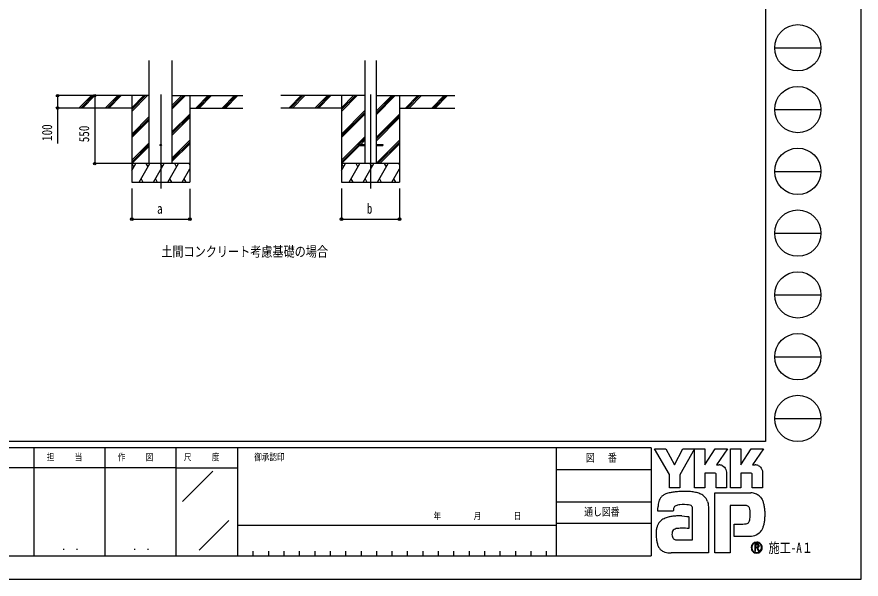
# Model space of a CAD drawing. Units: millimetres, scale not verified. Extents: x -10512 to 10512, y -7425 to 7425.
# Drawn here: x 3676 to 10512, y -7425 to -2875 of the extents above; entities that cross this region are included whole.
import ezdxf
from ezdxf.enums import TextEntityAlignment as Align

# ---------------------------------------------------------------- set-up
doc = ezdxf.new("R2010")
doc.units = ezdxf.units.MM
doc.header["$LTSCALE"] = 30
for name, color, linetype in [('0-2_USER1', 3, 'Continuous'), ('0-3_YKK_12', 2, 'Continuous'), ('0-4_YKK_A1', 4, 'Continuous'), ('0-5_YKK_D', 6, 'Continuous'), ('0-6_YKK_ZWAK', 7, 'Continuous')]:
    doc.layers.add(name, color=color, linetype=linetype)
doc.styles.add('ＭＳ ゴシック', font='')
doc.styles.get('ＭＳ ゴシック').set_extended_font_data('MS Gothic')

msp = doc.modelspace()

# ---------------------------------------------------------------- linework, layer by layer
at = {"layer": '0-3_YKK_12'}
for p, q in [((4840.78, -3503.29), (4840.78, -4262.5)), ((6539.24, -3503.29), (6539.24, -4262.5))]:
    msp.add_line(p, q, dxfattribs=at)
at = {"layer": '0-4_YKK_A1'}
for p, q in [((4747.03, -4062.5), (4747.03, -3227.15)), ((4934.53, -4062.5), (4934.53, -3227.15)), ((6494.04, -3227.15), (6494.04, -4062.5)), ((6584.44, -3227.15), (6584.44, -4062.5)), ((4747.03, -3512.5), (4114.83, -3512.5)), ((4181.52, -3611.1), (4280.11, -3512.5)), ((4194.25, -3612.5), (4294.26, -3512.5)), ((4208.4, -3612.5), (4308.4, -3512.5)), ((4393.65, -3611.1), (4492.25, -3512.5)), ((4406.39, -3612.5), (4506.39, -3512.5)), ((4420.53, -3612.5), (4520.53, -3512.5)), ((4605.78, -3512.5), (4605.78, -4212.5)), ((4605.78, -3639.38), (4732.66, -3512.5)), ((4605.78, -3625.24), (4718.52, -3512.5)), ((4605.78, -3611.1), (4704.38, -3512.5)), ((4934.53, -3619), (5041.03, -3512.5)), ((4934.53, -3604.86), (5026.89, -3512.5)), ((4934.53, -3590.71), (5012.75, -3512.5)), ((4934.53, -3512.5), (5506.4, -3512.5)), ((5075.78, -3512.5), (5075.78, -4212.5)), ((5124.88, -3612.5), (5224.88, -3512.5)), ((5139.02, -3612.5), (5239.02, -3512.5)), ((5153.16, -3612.5), (5253.16, -3512.5)), ((5337.01, -3612.5), (5437.01, -3512.5)), ((5351.15, -3612.5), (5451.15, -3512.5)), ((5365.29, -3612.5), (5465.29, -3512.5)), ((6494.04, -3512.5), (5813.29, -3512.5)), ((5879.98, -3611.1), (5978.57, -3512.5)), ((5892.71, -3612.5), (5992.71, -3512.5)), ((5906.86, -3612.5), (6006.86, -3512.5)), ((6092.11, -3611.1), (6190.7, -3512.5)), ((6104.85, -3612.5), (6204.85, -3512.5)), ((6118.99, -3612.5), (6218.99, -3512.5)), ((6304.24, -3512.5), (6304.24, -4212.5)), ((6304.24, -3639.38), (6431.12, -3512.5)), ((6304.24, -3625.24), (6416.98, -3512.5)), ((6304.24, -3611.1), (6402.84, -3512.5)), ((6584.44, -3667.55), (6739.49, -3512.5)), ((6584.44, -3653.41), (6725.35, -3512.5)), ((6584.44, -3639.26), (6711.2, -3512.5)), ((6584.44, -3512.5), (7222.45, -3512.5)), ((6774.24, -3512.5), (6774.24, -4212.5)), ((6823.34, -3612.5), (6923.34, -3512.5)), ((6837.48, -3612.5), (6937.48, -3512.5)), ((6851.62, -3612.5), (6951.62, -3512.5)), ((7035.47, -3612.5), (7135.47, -3512.5)), ((7049.61, -3612.5), (7149.61, -3512.5)), ((7063.75, -3612.5), (7163.75, -3512.5)), ((4605.78, -3612.5), (4114.83, -3612.5)), ((5075.78, -3612.5), (5506.4, -3612.5)), ((6304.24, -3612.5), (5813.29, -3612.5)), ((6774.24, -3612.5), (7222.45, -3612.5)), ((4605.78, -3823.23), (4747.03, -3681.98)), ((4934.53, -3802.84), (5075.78, -3661.6)), ((4934.53, -3816.99), (5075.78, -3675.74)), ((4934.53, -3831.13), (5075.78, -3689.88)), ((6304.24, -3823.23), (6494.04, -3633.43)), ((6304.24, -3837.37), (6494.04, -3647.57)), ((6304.24, -3851.51), (6494.04, -3661.71)), ((6584.44, -3851.39), (6774.24, -3661.6)), ((6584.44, -3865.54), (6774.24, -3675.74)), ((6584.44, -3879.68), (6774.24, -3689.88)), ((4605.78, -3837.37), (4747.03, -3696.12)), ((4605.78, -3851.51), (4747.03, -3710.26)), ((4605.78, -4035.36), (4747.03, -3894.11)), ((4934.53, -4014.98), (5075.78, -3873.73)), ((4934.53, -4029.12), (5075.78, -3887.87)), ((6304.24, -4035.36), (6494.04, -3845.56)), ((6445.74, -3908), (6494.04, -3859.7)), ((6459.88, -3908), (6494.04, -3873.84)), ((6585.46, -4062.5), (6774.24, -3873.73)), ((6599.61, -4062.5), (6774.24, -3887.87)), ((4605.78, -4049.5), (4747.03, -3908.25)), ((4606.92, -4062.5), (4747.03, -3922.39)), ((4934.53, -4043.26), (5075.78, -3902.01)), ((6304.24, -4049.5), (6439.24, -3914.5)), ((6305.38, -4062.5), (6450.88, -3917)), ((6439.24, -3908), (6439.24, -3917)), ((6439.24, -3908), (6494.04, -3908)), ((6439.24, -3917), (6494.04, -3917)), ((6584.44, -3908), (6639.24, -3908)), ((6584.44, -3917), (6639.24, -3917)), ((6613.75, -4062.5), (6774.24, -3902.01)), ((6639.24, -3908), (6639.24, -3917)), ((5075.78, -4062.5), (4605.78, -4062.5)), ((4605.78, -4118.67), (4638.21, -4062.5)), ((4623.21, -4088.48), (4608.21, -4062.5)), ((4667.08, -4212.5), (4753.68, -4062.5)), ((4738.68, -4088.48), (4723.68, -4062.5)), ((4782.55, -4212.5), (4869.15, -4062.5)), ((4854.15, -4088.48), (4839.15, -4062.5)), ((4898.02, -4212.5), (4984.62, -4062.5)), ((4969.62, -4088.48), (4954.62, -4062.5)), ((5075.78, -4072.36), (5070.09, -4062.5)), ((6774.24, -4062.5), (6304.24, -4062.5)), ((6304.24, -4118.67), (6336.67, -4062.5)), ((6321.67, -4088.48), (6306.67, -4062.5)), ((6365.54, -4212.5), (6452.14, -4062.5)), ((6437.14, -4088.48), (6422.14, -4062.5)), ((6481.01, -4212.5), (6567.61, -4062.5)), ((6552.61, -4088.48), (6537.61, -4062.5)), ((6596.48, -4212.5), (6683.08, -4062.5)), ((6668.08, -4088.48), (6653.08, -4062.5)), ((6774.24, -4072.36), (6768.55, -4062.5)), ((5013.49, -4212.5), (5075.78, -4104.61)), ((6711.95, -4212.5), (6774.24, -4104.61)), ((4605.78, -4212.5), (5075.78, -4212.5)), ((4682.08, -4186.52), (4697.07, -4212.5)), ((4797.55, -4186.52), (4812.54, -4212.5)), ((4913.02, -4186.52), (4928.02, -4212.5)), ((5028.49, -4186.52), (5043.48, -4212.5)), ((6304.24, -4212.5), (6774.24, -4212.5)), ((6380.53, -4186.52), (6395.53, -4212.5)), ((6496, -4186.52), (6511, -4212.5)), ((6611.48, -4186.52), (6626.48, -4212.5)), ((6726.95, -4186.52), (6741.94, -4212.5))]:
    msp.add_line(p, q, dxfattribs=at)
msp.add_circle((4840.78, -3912.5), 5, dxfattribs=at)
at = {"layer": '0-5_YKK_D'}
for p, q in [((4113.83, -3512.5), (4004.78, -3512.5)), ((4339.72, -3512.5), (4304.78, -3512.5)), ((4305.78, -3512.5), (4305.78, -4062.5)), ((4113.83, -3612.5), (4004.78, -3612.5)), ((4604.78, -4062.5), (4304.78, -4062.5)), ((4605.78, -4262.5), (4605.78, -4513.5)), ((5075.78, -4266.57), (5075.78, -4513.5)), ((6304.24, -4262.5), (6304.24, -4513.5)), ((6774.24, -4262.5), (6774.24, -4513.5)), ((4605.78, -4512.5), (5075.78, -4512.5)), ((6304.24, -4512.5), (6774.24, -4512.5))]:
    msp.add_line(p, q, dxfattribs=at)
msp.add_lwpolyline([(4005.78, -3512.5), (4005.78, -3612.5), (4005.78, -3899)], dxfattribs=at)
for centre in [(4005.78, -3512.5), (4305.78, -3512.5), (4005.78, -3612.5), (4305.78, -4062.5), (4605.78, -4512.5), (5075.78, -4512.5), (6304.24, -4512.5), (6774.24, -4512.5)]:
    msp.add_circle(centre, 10.62, dxfattribs=at)
at = {"layer": '0-6_YKK_ZWAK'}
for p, q in [((9737.55, 6937.5), (9737.55, -6312.5)), ((9812.55, -3125), (10187.55, -3125)), ((9812.55, -3625), (10187.55, -3625)), ((9812.55, -4125), (10187.55, -4125)), ((9812.55, -4625), (10187.55, -4625)), ((9812.55, -5125), (10187.55, -5125)), ((9812.55, -5625), (10187.55, -5625)), ((9812.55, -6125), (10187.55, -6125)), ((9737.55, -6312.5), (-9762.45, -6312.5)), ((3812.55, -6362.5), (3812.55, -7237.5)), ((4387.55, -6362.5), (4387.55, -7237.5)), ((4962.55, -6362.5), (4962.55, -7237.5)), ((5462.55, -6362.5), (4962.55, -6362.5)), ((8043.8, -6362.5), (5462.55, -6362.5)), ((5462.55, -6362.5), (5462.55, -7237.5)), ((8043.8, -6362.5), (8043.8, -7237.5)), ((8812.55, -6362.5), (8043.8, -6362.5)), ((8812.55, -6362.5), (8812.55, -7237.5)), ((4962.55, -6525), (3237.55, -6525)), ((4962.55, -6525), (5462.55, -6525)), ((5017.76, -6795.73), (5262.59, -6550.9)), ((8043.8, -6537.5), (8812.55, -6537.5)), ((8043.8, -6800), (8812.55, -6800)), ((5151.68, -7189.97), (5392.23, -6949.42)), ((5462.55, -6987.5), (8043.8, -6987.5)), ((8812.55, -6975), (8043.8, -6975)), ((9697.91, -7139.3), (9697.91, -7139.3)), ((3237.55, -7237.5), (4962.55, -7237.5)), ((4962.55, -7237.5), (5462.55, -7237.5)), ((5462.55, -7237.5), (8043.8, -7237.5)), ((5587.55, -7200), (5587.55, -7237.5)), ((5712.55, -7200), (5712.55, -7237.5)), ((5837.55, -7200), (5837.55, -7237.5)), ((5962.55, -7200), (5962.55, -7237.5)), ((6087.55, -7200), (6087.55, -7237.5)), ((6212.55, -7200), (6212.55, -7237.5)), ((6337.55, -7200), (6337.55, -7237.5)), ((6462.55, -7200), (6462.55, -7237.5)), ((6587.55, -7200), (6587.55, -7237.5)), ((6712.55, -7200), (6712.55, -7237.5)), ((6837.55, -7200), (6837.55, -7237.5)), ((6962.55, -7200), (6962.55, -7237.5)), ((7087.55, -7200), (7087.55, -7237.5)), ((7212.55, -7200), (7212.55, -7237.5)), ((7337.55, -7200), (7337.55, -7237.5)), ((7462.55, -7200), (7462.55, -7237.5)), ((7587.55, -7200), (7587.55, -7237.5)), ((7712.55, -7200), (7712.55, -7237.5)), ((7837.55, -7200), (7837.55, -7237.5)), ((7962.55, -7200), (7962.55, -7237.5)), ((8043.8, -7237.5), (8812.55, -7237.5)), ((9666.68, -7209.95), (9666.68, -7209.95))]:
    msp.add_line(p, q, dxfattribs=at)
for points in [[(-10512.5, -7425), (10512.5, -7425), (10512.5, 7425), (-10512.5, 7425)], [(8840.05, -6370), (8932.08, -6370), (9001.18, -6500.25), (9070.1, -6370), (9162.19, -6370), (9044.18, -6579.98), (9044.18, -6685.33), (8960.24, -6685.33), (8960.24, -6577.14)]]:
    msp.add_lwpolyline(points, close=True, dxfattribs=at)
for points in [[(4962.55, -6362.5), (3237.55, -6362.5), (3237.55, -7237.5)], [(9326.37, -6566.52), (9246.92, -6566.52), (9246.92, -6685.24), (9162.29, -6685.24), (9162.29, -6370), (9246.92, -6370), (9246.92, -6498.96), (9330.17, -6370), (9429.6, -6370), (9340.4, -6500.53), (9343.56, -6500.53), (9347.05, -6500.53), (9350.63, -6500.53), (9354.08, -6500.53), (9357.16, -6500.53), (9359.65, -6500.53), (9361.31, -6500.53), (9361.92, -6500.53)], [(9618.78, -6566.52), (9539.42, -6566.52), (9539.42, -6685.33), (9454.74, -6685.33), (9454.74, -6370), (9539.42, -6370), (9539.42, -6498.96), (9622.58, -6370), (9722.01, -6370), (9632.81, -6500.53), (9636, -6500.53), (9639.51, -6500.53), (9643.09, -6500.53), (9646.53, -6500.53), (9649.6, -6500.53), (9652.08, -6500.53), (9653.73, -6500.53), (9654.33, -6500.53)], [(9386.26, -6505.53), (9396.37, -6511.31), (9404.93, -6518.83), (9411.81, -6527.8), (9416.89, -6537.87), (9420.03, -6548.74), (9421.1, -6560.09), (9421.1, -6685.55), (9338.53, -6685.55), (9338.53, -6578.52)], [(9678.7, -6505.53), (9688.84, -6511.31), (9697.44, -6518.83), (9704.35, -6527.8), (9709.46, -6537.87), (9712.62, -6548.74), (9713.7, -6560.09), (9713.7, -6685.33), (9630.93, -6685.33), (9630.93, -6578.52)], [(9572.17, -6828.77), (9452.98, -6828.77), (9452.98, -7212.5), (9328.08, -7212.5), (9328.08, -6726.98), (9618.38, -6726.98)], [(9696.78, -6761.28), (9704.93, -6771.56), (9711.03, -6781.52), (9715.29, -6790.54)], [(9011.99, -6830.78), (9006.18, -6834.05), (9001.65, -6838.04), (8998.22, -6842.71), (8995.73, -6847.99), (8994.01, -6853.83), (8992.9, -6860.17), (8992.23, -6866.97), (8991.82, -6874.17), (8866.86, -6874.47), (8867.23, -6857.38), (8867.92, -6838.18)], [(9269.27, -6797.91), (9272.82, -6812.25), (9274.83, -6827.61), (9275.46, -6843.97), (9275.46, -7212.5), (8973.88, -7212.5)], [(9059.87, -6913.82), (9083.52, -6915.38), (9102.11, -6917.46), (9114.28, -6919.42), (9118.63, -6920.58), (9118.63, -7016.18), (9104.81, -7014.72), (9089.64, -7013.9), (9074.12, -7013.58), (9059.22, -7013.63), (9045.92, -7013.91), (9035.21, -7014.27), (9028.06, -7014.59), (9025.46, -7014.73), (9014.66, -7016.71), (9005.34, -7019.8), (8997.51, -7024.03), (8991.17, -7029.42), (8986.32, -7035.99), (8982.96, -7043.76), (8981.09, -7052.75), (8980.71, -7062.98), (8981.91, -7074.22), (8984.29, -7083.52), (8987.73, -7091.04), (8992.07, -7096.97), (8997.15, -7101.49), (9002.83, -7104.76), (9008.97, -7106.98), (9015.4, -7108.31), (9148.16, -7108.31), (9148.16, -6862.68), (9148.19, -6857.81), (9147.94, -6853.05), (9147.32, -6848.47), (9146.25, -6844.12), (9144.66, -6840.06), (9142.46, -6836.37), (9139.59, -6833.1), (9135.97, -6830.31)], [(9135.97, -6830.31), (9128.18, -6827.25), (9115.73, -6824.67), (9099.85, -6822.75), (9081.77, -6821.74), (9062.71, -6821.82), (9043.91, -6823.21)], [(9614.57, -6902.49), (9614.41, -6886.58), (9613.65, -6872.24), (9611.86, -6859.66), (9608.59, -6848.98)], [(9686.41, -7052.43), (9674.87, -7061.39), (9662.86, -7068.44), (9650.46, -7073.7), (9637.75, -7077.3), (9624.84, -7079.36), (9611.8, -7080.02), (9483.4, -7080.02), (9483.4, -6979.16), (9555.8, -6979.16), (9569.15, -6978.97), (9580.89, -6977.83), (9590.97, -6974.88)], [(9686.52, -7156.49), (9686.45, -7155.03), (9686.27, -7153.62), (9685.97, -7152.26), (9685.55, -7150.97), (9685.01, -7149.75), (9684.35, -7148.59), (9683.58, -7147.52), (9682.7, -7146.53), (9681.54, -7145.51), (9680.26, -7144.62), (9678.85, -7143.86), (9677.33, -7143.23), (9675.7, -7142.74), (9673.96, -7142.39), (9672.12, -7142.18), (9670.19, -7142.11), (9651.25, -7142.11), (9651.25, -7197.85), (9656.97, -7197.85), (9656.97, -7147.79), (9670.19, -7147.79), (9671.56, -7147.84), (9672.84, -7147.97), (9674.04, -7148.19), (9675.16, -7148.5), (9676.18, -7148.89), (9677.11, -7149.36), (9677.94, -7149.92), (9678.66, -7150.56)], [(9680.9, -7156.49), (9680.55, -7159.17), (9679.59, -7161.28), (9678.15, -7162.89), (9676.37, -7164.06), (9674.36, -7164.86), (9672.26, -7165.35), (9670.21, -7165.6), (9668.32, -7165.67), (9663.36, -7165.67), (9665.86, -7169.92), (9682.23, -7198.04), (9688.78, -7198.04), (9673, -7170.98), (9674.48, -7170.68), (9675.89, -7170.31), (9677.23, -7169.86), (9678.49, -7169.33), (9679.67, -7168.72), (9680.77, -7168.04), (9681.78, -7167.28), (9682.7, -7166.44)]]:
    msp.add_lwpolyline(points, dxfattribs=at)
for centre in [(10000.05, -3125), (10000.05, -3625), (10000.05, -4125), (10000.05, -4625), (10000.05, -5125), (10000.05, -5625), (10000.05, -6125)]:
    msp.add_circle(centre, 187.5, dxfattribs=at)
for centre, radius, start, end in [((9362.04, -6562.97), 62.44, 78.26798, 90.11215), ((9362.93, -6558.43), 57.81, 66.19963, 78.22058), ((9654.45, -6563.08), 62.55, 78.27851, 90.10826), ((9655.31, -6558.7), 58.09, 66.2483, 78.23226), ((9326.81, -6578.23), 11.72, 358.57817, 92.1683), ((9619.27, -6578.18), 11.67, 358.29941, 92.43455), ((8962.34, -6819.6), 90.18, 138.03852, 152.12015), ((8962.33, -6820.02), 90.45, 122.60463, 137.83438), ((8974.29, -6839.36), 113.2, 108.37421, 122.42809), ((8993.23, -6906.73), 183.13, 100.93159, 107.35499), ((9055.13, -7207.04), 489.75, 97.86054, 101.37938), ((9084.19, -7408.95), 693.73, 94.90201, 97.9576), ((9086.17, -7425.11), 710, 91.6169, 94.94971), ((9083.42, -7310.15), 595.01, 87.51794, 91.66439), ((9091.15, -7144.44), 429.12, 81.92631, 87.59083), ((9113.97, -6988.08), 271.1, 73.67137, 82.05943), ((9147.82, -6874.79), 152.88, 60.60528, 73.9085), ((9161.67, -6847.16), 122.01, 52.17347, 59.90542), ((9174.06, -6831.12), 101.74, 43.55042, 52.14561), ((9180.89, -6824.52), 92.24, 34.48659, 43.50182), ((9613.64, -6860.53), 133.64, 78.73198, 87.96551), ((9617.56, -6840.49), 113.22, 69.03034, 78.69541), ((9621.21, -6830.75), 102.82, 59.39484, 68.9885), ((9622.9, -6827.78), 99.4, 50.3012, 59.3616), ((9622.28, -6828.48), 100.33, 42.05209, 50.28551), ((9094.51, -6851.15), 226.96, 171.55622, 176.72493), ((9017.6, -6839.67), 149.2, 163.48385, 171.57982), ((8979.01, -6828.22), 108.95, 152.2125, 163.4865), ((9044.98, -6909.07), 84.96, 102.4979, 112.84632), ((9061.41, -6979.98), 157.75, 96.37207, 102.75341), ((9180.94, -6824.38), 92.12, 25.58915, 34.43128), ((9172.74, -6828.22), 101.17, 17.43089, 25.54591), ((9572.85, -6890.03), 61.26, 77.94572, 90.63794), ((9578.18, -6865.04), 35.72, 60.20991, 77.92418), ((9581.63, -6858.55), 28.37, 39.8078, 59.75378), ((9572.73, -6857.03), 157.3, 14.76267, 25.00486), ((9476.25, -6883.32), 257.3, 7.9139, 14.95041), ((9576.78, -6862.26), 34.47, 22.65544, 39.38165), ((9330.51, -6903.94), 284.06, 355.2339, 0.29193), ((9379.89, -6897.34), 354.67, 2.54376, 8.01251), ((9324.66, -6900.24), 409.98, 357.76419, 2.60674), ((8962.32, -7031.67), 106.37, 142.04688, 153.80771), ((8958.69, -7029.07), 101.91, 130.60221, 141.94427), ((8964.69, -7036.28), 111.29, 120.60724, 130.53081), ((8976.54, -7056.43), 134.67, 112.58838, 120.58162), ((8992.48, -7094.75), 176.17, 106.61303, 112.59024), ((9017.56, -7179.03), 264.11, 99.87193, 106.59825), ((9031.61, -7258.18), 344.49, 94.78469, 99.91711), ((9038.45, -7336.93), 423.53, 90.80099, 94.81812), ((9039.49, -7395.56), 482.18, 87.57779, 90.82714), ((9579.3, -6948.57), 28.78, 293.91672, 314.09376), ((9575.37, -6945.11), 34, 314.78099, 333.92928), ((9550.12, -6932.85), 62.07, 334.00676, 347.34989), ((9481.24, -6916.9), 132.77, 347.14308, 355.40008), ((9422.87, -6911.98), 311.04, 347.15166, 352.97565), ((9340.42, -6901.25), 394.19, 352.8937, 357.82206), ((9095.33, -7058.72), 243.22, 174.55588, 182.47272), ((9022.45, -7051.74), 170.01, 164.97537, 174.56739), ((8981.14, -7040.72), 127.26, 153.89178, 164.94341), ((9603.07, -6958.47), 125.59, 311.57033, 318.66243), ((9588.53, -6945.72), 144.93, 318.67367, 325.29112), ((9625.9, -6973.56), 98.37, 326.23251, 339.61931), ((9533.51, -6937.79), 197.44, 339.22498, 347.31457), ((9231.24, -7056.58), 379.12, 181.90948, 187.89042), ((9071.73, -7079.01), 218.04, 187.80471, 196.36971), ((8987.51, -7103.89), 130.22, 196.3102, 208.20993), ((8950.84, -7123.41), 88.68, 208.29777, 223.35561), ((9666.75, -7170.47), 44.1, 90.09157, 179.92363), ((9666.49, -7170.52), 43.83, 179.86065, 225.14399), ((9666.48, -7170.33), 39.22, 134.8007, 180.12175), ((9666.32, -7170.58), 39.06, 179.75513, 225.29722), ((9666.59, -7170.11), 39.14, 89.86602, 135.149), ((9666.75, -7170.39), 44.02, 44.93442, 90.08536), ((9666.76, -7170.41), 39.44, 45.03108, 90.11509), ((9666.62, -7170.35), 39.6, 270.09072, 359.90926), ((9672.52, -7156.26), 8.38, 358.3894, 42.86139), ((9672.69, -7156.89), 13.84, 316.37674, 1.6565), ((9666.79, -7170.42), 39.43, 0.00643, 45.07115), ((9667.1, -7170.25), 43.68, 359.78949, 45.13288), ((9666.99, -7170.6), 43.78, 314.92572, 0.23508), ((8942.57, -7130.69), 77.67, 223.64205, 239.63663), ((8949.43, -7118.2), 91.91, 239.8785, 253.65355), ((8962, -7075.02), 136.89, 253.69102, 263.74909), ((8972.65, -6980.24), 232.26, 263.68487, 270.30455), ((9666.7, -7170.53), 43.98, 224.94536, 269.98445), ((9666.61, -7170.94), 39.01, 224.62822, 270.10973), ((9666.69, -7170.31), 44.2, 269.98802, 314.93777)]:
    msp.add_arc(centre, radius, start, end, dxfattribs=at)

# ---------------------------------------------------------------- texts
at = {"layer": '0-2_USER1', "style": 'ＭＳ ゴシック', "width": 0.8}
msp.add_text('土間コンクリート考慮基礎の場合', height=82.48, dxfattribs=at).set_placement((4845.38, -4840), align=Align.BOTTOM_LEFT)
at = {"layer": '0-5_YKK_D', "style": 'ＭＳ ゴシック', "width": 0.8}
for s, p in [('100', (3985.78, -3879)), ('550', (4285.78, -3889.5))]:
    msp.add_text(s, height=82.48, rotation=90, dxfattribs=at).set_placement(p, align=Align.BOTTOM_LEFT)
for s, p in [('a', (4810.78, -4492.5)), ('b', (6509.24, -4492.5))]:
    msp.add_text(s, height=82.48, dxfattribs=at).set_placement(p, align=Align.BOTTOM_LEFT)
at = {"layer": '0-6_YKK_ZWAK', "style": 'ＭＳ ゴシック', "width": 0.8}
for s, height, p in [('担     当', 54.99, (3918.05, -6481.25)), ('作     図', 54.99, (4493.05, -6481.25)), ('尺     度', 54.99, (5028.55, -6481.25)), ('御承認印', 54.99, (5597.85, -6481.25)), ('図\u3000 番', 64.15, (8283.51, -6493.75)), ('年        月        日', 54.99, (7049.77, -6958.04)), ('通し図番', 64.15, (8269.51, -6931.25)), ('． ．', 64.79, (4037.5, -7210.88)), ('． ．', 64.79, (4612.5, -7210.88)), ('施工-A１', 82.48, (9762.55, -7237.5))]:
    msp.add_text(s, height=height, dxfattribs=at).set_placement(p, align=Align.BOTTOM_LEFT)

doc.saveas('drawing.dxf')
